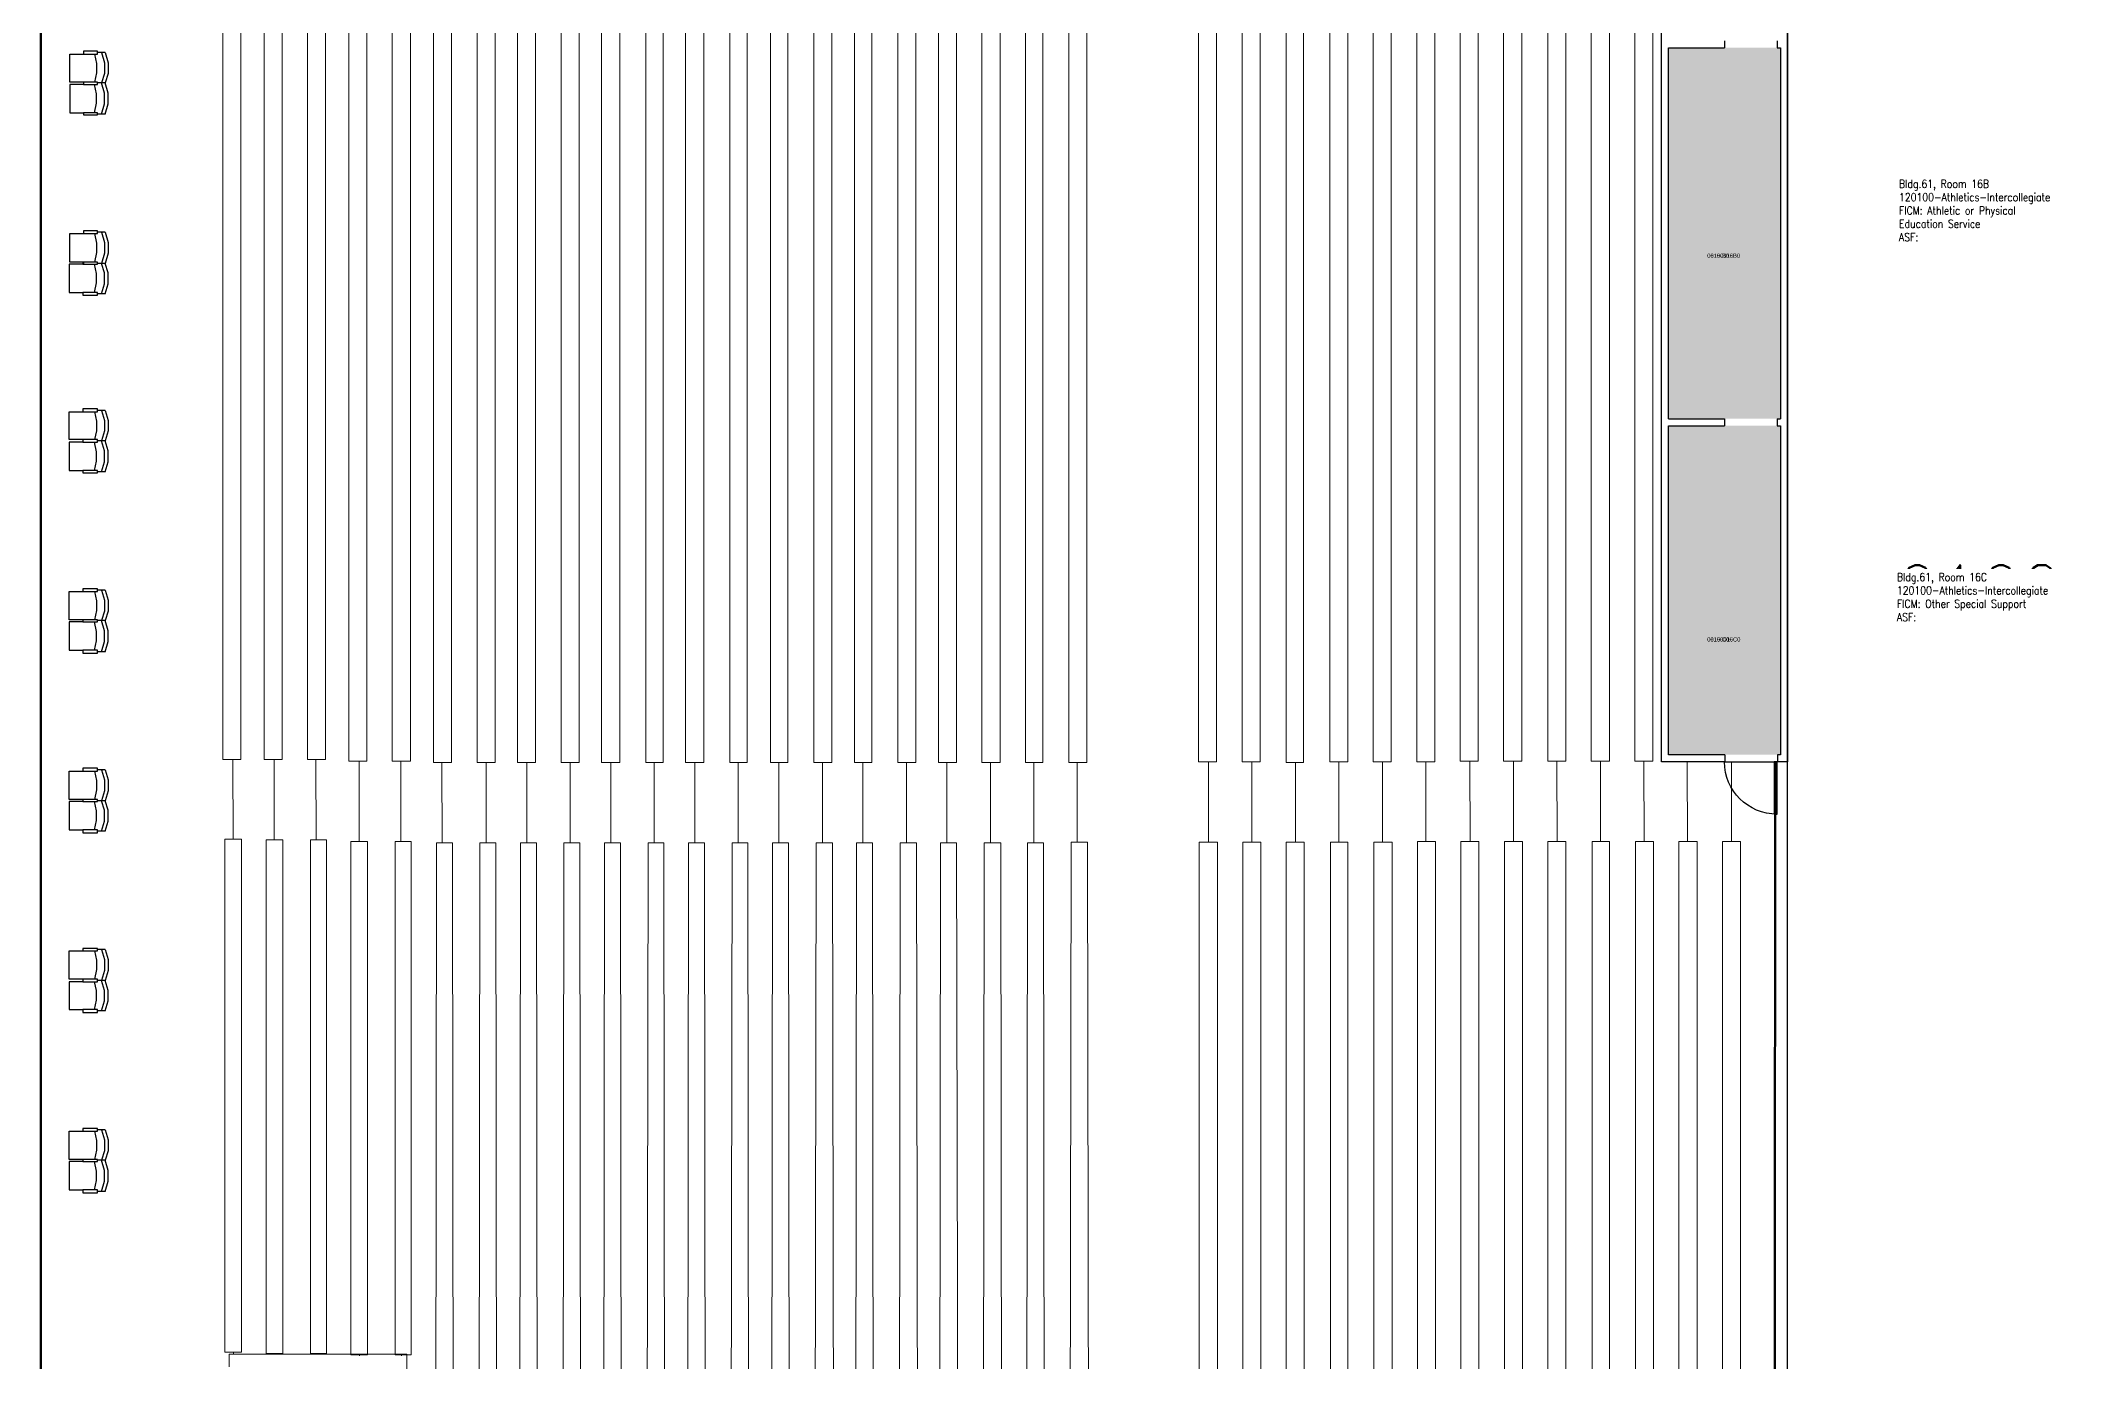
# Model space of a CAD drawing. Header units: inches. Extents: x -8 to 1160, y -269 to 3507.
# Drawn here: x -8 to 1159, y 968 to 1723 of the extents above; entities that cross this region are included whole.
import ezdxf

# ---------------------------------------------------------------- set-up
doc = ezdxf.new("R2010")
doc.units = ezdxf.units.IN
doc.header["$LTSCALE"] = 10
doc.header["$MEASUREMENT"] = 0
for name, color, linetype in [('A-DOOR', 2, 'CONTINUOUS'), ('A-FLOR', 3, 'CONTINUOUS'), ('A-IDEN-RNUM', 7, 'CONTINUOUS'), ('A-IDEN-SNUM', 4, 'CONTINUOUS'), ('A-IDEN-VNUM', 4, 'CONTINUOUS'), ('A-ROOF', 2, 'CONTINUOUS'), ('A-WALL', 5, 'CONTINUOUS'), ('Rooms-Category-Color', 7, 'CONTINUOUS'), ('Rooms-College-Color', 7, 'CONTINUOUS'), ('Rooms-Department-Color', 7, 'CONTINUOUS'), ('Rooms-Division-Color', 7, 'CONTINUOUS'), ('Rooms-Information', 7, 'CONTINUOUS')]:
    doc.layers.add(name, color=color, linetype=linetype)
doc.styles.add('ROOMVNUMBER', font='simplex.shx', dxfattribs={"width": 0.85})

msp = doc.modelspace()

# ---------------------------------------------------------------- hatches: boundary and pattern name
at = {"layer": 'Rooms-Category-Color', "true_color": 0xfbafa2}
msp.add_hatch(color=21, dxfattribs=at).paths.add_polyline_path([(922.5, 1719), (986.5, 1719), (986.5, 1507), (922.5, 1507)])
at = {"layer": 'Rooms-Category-Color', "true_color": 0xe3f498}
msp.add_hatch(color=61, dxfattribs=at).paths.add_polyline_path([(922.5, 1503), (986.5, 1503), (986.5, 1315), (922.5, 1315)])
at = {"layer": 'Rooms-College-Color', "true_color": 0xadadad}
for points in [[(922.5, 1719), (986.5, 1719), (986.5, 1507), (922.5, 1507)], [(922.5, 1503), (986.5, 1503), (986.5, 1315), (922.5, 1315)]]:
    msp.add_hatch(color=253, dxfattribs=at).paths.add_polyline_path(points)
at = {"layer": 'Rooms-Department-Color', "true_color": 0x604aed}
for points in [[(922.5, 1719), (986.5, 1719), (986.5, 1507), (922.5, 1507)], [(922.5, 1503), (986.5, 1503), (986.5, 1315), (922.5, 1315)]]:
    msp.add_hatch(color=173, dxfattribs=at).paths.add_polyline_path(points)
at = {"layer": 'Rooms-Division-Color', "true_color": 0x604aed}
for points in [[(922.5, 1719), (986.5, 1719), (986.5, 1507), (922.5, 1507)], [(922.5, 1503), (986.5, 1503), (986.5, 1315), (922.5, 1315)]]:
    msp.add_hatch(color=173, dxfattribs=at).paths.add_polyline_path(points)

# ---------------------------------------------------------------- linework, layer by layer
at = {"layer": 'A-DOOR'}
for p, q in [((984.5, 1311, -1.7), (982.8, 1311, -1.7)), ((982.8, 1311, -1.7), (982.8, 1281, -1.7)), ((984.5, 1281, -1.7), (984.5, 1311, -1.7)), ((982.8, 1281, -1.7), (984.5, 1281, -1.7))]:
    msp.add_line(p, q, dxfattribs=at)
at = {"layer": 'A-DOOR', "extrusion": (0, 0, -1)}
msp.add_arc((-984.5, 1311, 1.7), 30, 270, 0, dxfattribs=at)
at = {"layer": 'A-FLOR'}
msp.add_line((954.7, 1311, -1.7), (984.7, 1311, -1.7), dxfattribs=at)
at = {"layer": 'A-FLOR', "lineweight": 53}
msp.add_lwpolyline([(-6.7, -2.9), (-7.5, -2.9), (-7.5, 3386.6), (45.4, 3386.6), (45.4, 3315.3), (213.8, 3394.7)], dxfattribs=at)
at = {"layer": 'A-FLOR', "lineweight": 5}
for points in [[(96.4, 1312.2), (106.7, 1312.2), (106.7, 1920.4), (96.4, 1920.4), (96.4, 1312.2)], [(120, 1312.2), (130.3, 1312.2), (130.3, 1920.4), (120, 1920.4), (120, 1312.2)], [(144.8, 1312.2), (155.1, 1312.2), (155.1, 1920.4), (144.8, 1920.4), (144.8, 1312.2)], [(168.4, 1311.4), (178.7, 1311.4), (178.7, 1919.5), (168.4, 1919.5), (168.4, 1311.4)], [(193.2, 1311.4), (203.6, 1311.4), (203.6, 1919.5), (193.2, 1919.5), (193.2, 1311.4)], [(216.8, 1310.6), (227.2, 1310.6), (227.2, 1918.7), (216.8, 1918.7), (216.8, 1310.6)], [(241.7, 1310.6), (252, 1310.6), (252, 1918.7), (241.7, 1918.7), (241.7, 1310.6)], [(264.8, 1310.6), (275.2, 1310.6), (275.2, 1918.7), (264.8, 1918.7), (264.8, 1310.6)], [(289.7, 1310.6), (300, 1310.6), (300, 1918.7), (289.7, 1918.7), (289.7, 1310.6)], [(312.9, 1310.6), (323.2, 1310.6), (323.2, 1918.7), (312.9, 1918.7), (312.9, 1310.6)], [(338.1, 1310.6), (348.1, 1310.6), (348.1, 1918.7), (338.1, 1918.7), (338.1, 1310.6)], [(360.9, 1310.6), (371.2, 1310.6), (371.2, 1918.7), (360.9, 1918.7), (360.9, 1310.6)], [(386.1, 1310.6), (396.1, 1310.6), (396.1, 1918.7), (386.1, 1918.7), (386.1, 1310.6)], [(409.3, 1310.6), (419.3, 1310.6), (419.3, 1918.7), (409.3, 1918.7), (409.3, 1310.6)], [(434.2, 1310.6), (444.5, 1310.6), (444.5, 1918.7), (434.2, 1918.7), (434.2, 1310.6)], [(457.3, 1310.6), (467.3, 1310.6), (467.3, 1918.7), (457.3, 1918.7), (457.3, 1310.6)], [(482.2, 1310.6), (492.5, 1310.6), (492.5, 1918.7), (482.2, 1918.7), (482.2, 1310.6)], [(505.4, 1310.6), (515.7, 1310.6), (515.7, 1918.7), (505.4, 1918.7), (505.4, 1310.6)], [(530.2, 1310.6), (540.6, 1310.6), (540.6, 1918.7), (530.2, 1918.7), (530.2, 1310.6)], [(555, 1310.6), (565, 1310.6), (565, 1919.1), (555, 1919.1), (555, 1310.6)], [(579.9, 1310.6), (590.2, 1310.6), (590.2, 1919.1), (579.9, 1919.1), (579.9, 1310.6)], [(654, 1311), (664.3, 1311), (664.3, 1919.1), (654, 1919.1), (654, 1311)], [(678.8, 1311), (689.2, 1311), (689.2, 1919.1), (678.8, 1919.1), (678.8, 1311)], [(704.1, 1310.6), (714, 1310.6), (714, 1919.1), (704.1, 1919.1), (704.1, 1310.6)], [(728.9, 1311), (739.3, 1311), (739.3, 1919.5), (728.9, 1919.5), (728.9, 1311)], [(753.7, 1311), (764.1, 1311), (764.1, 1919.5), (753.7, 1919.5), (753.7, 1311)], [(778.6, 1311), (788.9, 1311), (788.9, 1919.5), (778.6, 1919.5), (778.6, 1311)], [(803.4, 1311.4), (813.8, 1311.4), (813.8, 1919.5), (803.4, 1919.5), (803.4, 1311.4)], [(828.3, 1311.4), (838.6, 1311.4), (838.6, 1919.5), (828.3, 1919.5), (828.3, 1311.4)], [(853.5, 1311.4), (863.9, 1311.4), (863.9, 1919.5), (853.5, 1919.5), (853.5, 1311.4)], [(878.3, 1311.4), (888.7, 1311.4), (888.7, 1919.5), (878.3, 1919.5), (878.3, 1311.4)], [(903.2, 1311.4), (913.5, 1311.4), (913.5, 1919.5), (903.2, 1919.5), (903.2, 1311.4)], [(97.6, 973.6), (107.1, 973.6), (107.1, 1266.7), (97.6, 1266.7), (97.6, 973.6)], [(121.2, 972.8), (130.7, 972.8), (130.7, 1266.3), (121.2, 1266.3), (121.2, 972.8)], [(146.5, 972.8), (155.6, 972.8), (155.6, 1266.3), (146.5, 1266.3), (146.5, 972.8)], [(169.6, 972), (179.2, 972), (179.2, 1265.5), (169.6, 1265.5), (169.6, 972)], [(194.9, 972), (204, 972), (204, 1265.5), (194.9, 1265.5), (194.9, 972)], [(228, 918.6), (227.6, 1264.6), (218.5, 1264.6), (218.1, 918.6)], [(252.8, 918.6), (252.4, 1264.6), (243.3, 1264.6), (242.9, 918.6)], [(276, 918.6), (275.6, 1264.6), (266.5, 1264.6), (266.1, 918.6)], [(300.9, 918.6), (300.5, 1264.6), (291.3, 1264.6), (290.9, 918.6)], [(324, 918.6), (323.6, 1264.6), (314.5, 1264.6), (314.1, 918.6)], [(348.9, 918.6), (348.5, 1264.6), (339.4, 1264.6), (338.9, 918.6)], [(372.1, 918.6), (371.7, 1264.6), (362.5, 1264.6), (362.1, 918.6)], [(396.9, 918.6), (396.5, 1264.6), (387.4, 1264.6), (387, 918.6)], [(420.1, 918.6), (419.7, 1264.6), (410.6, 1264.6), (410.2, 918.6)], [(445.3, 918.6), (444.9, 1264.6), (435.4, 1264.6), (435, 918.6)], [(468.1, 918.6), (467.7, 1264.6), (458.6, 1264.6), (458.2, 918.6)], [(493.4, 918.6), (492.9, 1264.6), (483.4, 1264.6), (483, 918.6)], [(516.5, 918.6), (515.7, 1264.6), (506.6, 1264.6), (506.2, 918.6)], [(541.4, 918.6), (541, 1264.6), (531.4, 1264.6), (531, 918.6)], [(565.8, 918.6), (565.4, 1264.6), (556.3, 1264.6), (555.9, 918.6)], [(591.1, 918.6), (590.6, 1265.1), (581.1, 1265.1), (580.7, 918.6)], [(654.4, 656.5), (664.7, 656.5), (664.7, 1265.1), (654.4, 1265.1), (654.4, 656.5)], [(679.2, 656.9), (689.6, 656.9), (689.6, 1265.1), (679.2, 1265.1), (679.2, 656.9)], [(704.1, 656.9), (714.4, 656.9), (714.4, 1265.1), (704.1, 1265.1), (704.1, 656.9)], [(729.3, 656.9), (739.3, 656.9), (739.3, 1265.1), (729.3, 1265.1), (729.3, 656.9)], [(754.2, 656.9), (764.5, 656.9), (764.5, 1265.1), (754.2, 1265.1), (754.2, 656.9)], [(779, 656.9), (789.3, 656.9), (789.3, 1265.5), (779, 1265.5), (779, 656.9)], [(803.8, 656.9), (814.2, 656.9), (814.2, 1265.5), (803.8, 1265.5), (803.8, 656.9)], [(828.7, 656.9), (839, 656.9), (839, 1265.5), (828.7, 1265.5), (828.7, 656.9)], [(853.5, 656.9), (863.9, 656.9), (863.9, 1265.5), (853.5, 1265.5), (853.5, 656.9)], [(878.8, 657.3), (888.7, 657.3), (888.7, 1265.5), (878.8, 1265.5), (878.8, 657.3)], [(903.6, 657.3), (913.9, 657.3), (913.9, 1265.5), (903.6, 1265.5), (903.6, 657.3)], [(928.4, 657.3), (938.8, 657.3), (938.8, 1265.5), (928.4, 1265.5), (928.4, 657.3)], [(953.3, 657.3), (963.6, 657.3), (963.6, 1265.5), (953.3, 1265.5), (953.3, 657.3)]]:
    msp.add_lwpolyline(points, dxfattribs=at)
at = {"layer": 'A-FLOR', "lineweight": 25}
for points in [[(16.9, 1699.3), (9, 1699.3), (9, 1715.4), (16.9, 1715.4)], [(16.9, 1715.4), (24.8, 1715.4), (24.8, 1717.1), (16.9, 1717.1), (16.9, 1715.4)], [(23.1, 1715.4), (24.3, 1710.1), (24.3, 1704.7), (23.1, 1699.3)], [(29.3, 1716.3), (24.8, 1716.3)], [(27.2, 1716.3), (28.9, 1710.5), (28.9, 1704.3), (27.2, 1698.9)], [(29.3, 1716.3), (31, 1710.5), (31, 1704.3), (29.3, 1698.9)], [(16.9, 1698.1), (9, 1698.1), (9, 1681.9), (16.9, 1681.9)], [(16.9, 1698.1), (24.8, 1698.1), (24.8, 1699.3), (16.9, 1699.3), (16.9, 1698.1)], [(16.9, 1698.1), (24.8, 1698.1), (24.8, 1699.3), (16.9, 1699.3), (16.9, 1698.1)], [(23.1, 1681.9), (24.3, 1687.3), (24.3, 1692.7), (23.1, 1698.1)], [(29.3, 1698.9), (24.8, 1698.9)], [(29.3, 1698.9), (24.8, 1698.9)], [(27.2, 1681.1), (28.9, 1686.9), (28.9, 1693.1), (27.2, 1698.9)], [(29.3, 1681.1), (31, 1686.9), (31, 1693.1), (29.3, 1698.9)], [(16.9, 1680.7), (24.8, 1680.7), (24.8, 1681.9), (16.9, 1681.9), (16.9, 1680.7)], [(29.3, 1681.1), (24.8, 1681.1)], [(16.9, 1596.6), (9, 1596.6), (9, 1612.8), (16.9, 1612.8)], [(16.9, 1612.8), (24.8, 1612.8), (24.8, 1614.4), (16.9, 1614.4), (16.9, 1612.8)], [(23.1, 1612.8), (24.3, 1607.4), (24.3, 1602), (23.1, 1596.6)], [(29.3, 1613.6), (24.8, 1613.6)], [(27.2, 1613.6), (28.9, 1607.8), (28.9, 1601.6), (27.2, 1595.8)], [(29.3, 1613.6), (31, 1607.8), (31, 1601.6), (29.3, 1595.8)], [(16.5, 1595.4), (8.6, 1595.4), (8.6, 1579.2), (16.5, 1579.2)], [(16.5, 1595.4), (24.8, 1595.4), (24.8, 1596.6), (16.5, 1596.6), (16.5, 1595.4)], [(16.9, 1595.4), (24.8, 1595.4), (24.8, 1596.6), (16.9, 1596.6), (16.9, 1595.4)], [(23.1, 1579.2), (24.3, 1584.6), (24.3, 1590), (23.1, 1595.4)], [(29.3, 1595.8), (24.8, 1595.8)], [(29.3, 1595.8), (24.8, 1595.8)], [(27.2, 1578.4), (28.9, 1584.2), (28.9, 1590.4), (27.2, 1595.8)], [(29.3, 1578.4), (31, 1584.2), (31, 1590.4), (29.3, 1595.8)], [(16.5, 1577.6), (24.8, 1577.6), (24.8, 1579.2), (16.5, 1579.2), (16.5, 1577.6)], [(29.3, 1578.4), (24.8, 1578.4)], [(16.5, 1495.2), (8.6, 1495.2), (8.6, 1510.9), (16.5, 1510.9)], [(16.5, 1510.9), (24.8, 1510.9), (24.8, 1512.6), (16.5, 1512.6), (16.5, 1510.9)], [(23.1, 1510.9), (24.3, 1505.6), (24.3, 1500.2), (23.1, 1495.2)], [(29.3, 1511.8), (24.8, 1511.8)], [(27.2, 1511.8), (28.9, 1506), (28.9, 1500.2), (27.2, 1494.4)], [(29.3, 1511.8), (31, 1506), (31, 1500.2), (29.3, 1494.4)], [(16.5, 1493.6), (8.6, 1493.6), (8.6, 1477.4), (16.5, 1477.4)], [(16.5, 1493.6), (24.8, 1493.6), (24.8, 1495.2), (16.5, 1495.2), (16.5, 1493.6)], [(16.5, 1493.6), (24.8, 1493.6), (24.8, 1495.2), (16.5, 1495.2), (16.5, 1493.6)], [(23.1, 1477.4), (24.3, 1482.8), (24.3, 1488.2), (23.1, 1493.6)], [(29.3, 1494.4), (24.8, 1494.4)], [(29.3, 1494.4), (24.8, 1494.4)], [(27.2, 1476.6), (28.9, 1482.4), (28.9, 1488.6), (27.2, 1494.4)], [(29.3, 1476.6), (31, 1482.4), (31, 1488.6), (29.3, 1494.4)], [(16.5, 1476.2), (24.8, 1476.2), (24.8, 1477.4), (16.5, 1477.4), (16.5, 1476.2)], [(29.3, 1476.6), (24.8, 1476.6)], [(16.5, 1392.1), (8.6, 1392.1), (8.6, 1408.3), (16.5, 1408.3)], [(16.5, 1408.3), (24.8, 1408.3), (24.8, 1409.9), (16.5, 1409.9), (16.5, 1408.3)], [(23.1, 1408.3), (24.3, 1402.9), (24.3, 1397.5), (23.1, 1392.1)], [(29.3, 1409.1), (24.8, 1409.1)], [(27.2, 1409.1), (28.9, 1403.3), (28.9, 1397.1), (27.2, 1391.7)], [(29.3, 1409.1), (31, 1403.3), (31, 1397.1), (29.3, 1391.7)], [(16.5, 1390.9), (8.6, 1390.9), (8.6, 1374.8), (16.5, 1374.8)], [(16.5, 1390.9), (24.8, 1390.9), (24.8, 1392.1), (16.5, 1392.1), (16.5, 1390.9)], [(16.5, 1390.9), (24.8, 1390.9), (24.8, 1392.1), (16.5, 1392.1), (16.5, 1390.9)], [(23.1, 1374.8), (24.3, 1380.1), (24.3, 1385.5), (23.1, 1390.9)], [(29.3, 1391.7), (24.8, 1391.7)], [(29.3, 1391.7), (24.8, 1391.7)], [(27.2, 1373.9), (28.9, 1379.7), (28.9, 1385.9), (27.2, 1391.7)], [(29.3, 1373.9), (31, 1379.7), (31, 1385.9), (29.3, 1391.7)], [(16.5, 1373.1), (24.8, 1373.1), (24.8, 1374.8), (16.5, 1374.8), (16.5, 1373.1)], [(29.3, 1373.9), (24.8, 1373.9)], [(16.5, 1305.6), (24.8, 1305.6), (24.8, 1307.3), (16.5, 1307.3), (16.5, 1305.6)], [(29.3, 1306.4), (24.8, 1306.4)], [(27.2, 1306.4), (28.9, 1300.7), (28.9, 1294.4), (27.2, 1288.6)], [(29.3, 1306.4), (31, 1300.7), (31, 1294.4), (29.3, 1288.6)], [(16.5, 1289.5), (8.6, 1289.5), (8.6, 1305.6), (16.5, 1305.6)], [(23.1, 1305.6), (24.3, 1300.2), (24.3, 1294.9), (23.1, 1289.5)], [(16.5, 1288.2), (8.6, 1288.2), (8.6, 1272.1), (16.5, 1272.1)], [(16.5, 1288.2), (24.8, 1288.2), (24.8, 1289.5), (16.5, 1289.5), (16.5, 1288.2)], [(16.5, 1288.2), (24.8, 1288.2), (24.8, 1289.5), (16.5, 1289.5), (16.5, 1288.2)], [(23.1, 1272.1), (24.3, 1277.5), (24.3, 1282.9), (23.1, 1288.2)], [(29.3, 1288.6), (24.8, 1288.6)], [(29.3, 1288.6), (24.8, 1288.6)], [(27.2, 1271.3), (28.9, 1277.1), (28.9, 1283.3), (27.2, 1288.6)], [(29.3, 1271.3), (31, 1277.1), (31, 1283.3), (29.3, 1288.6)], [(16.5, 1270.4), (24.8, 1270.4), (24.8, 1272.1), (16.5, 1272.1), (16.5, 1270.4)], [(29.3, 1271.3), (24.8, 1271.3)], [(16.5, 1186.8), (8.6, 1186.8), (8.6, 1203), (16.5, 1203)], [(16.5, 1203), (24.8, 1203), (24.8, 1204.2), (16.5, 1204.2), (16.5, 1203)], [(23.1, 1203), (24.3, 1197.6), (24.3, 1192.2), (23.1, 1186.8)], [(29.3, 1203.8), (24.8, 1203.8)], [(27.2, 1203.8), (28.9, 1198), (28.9, 1191.8), (27.2, 1186)], [(29.3, 1203.8), (31, 1198), (31, 1191.8), (29.3, 1186)], [(16.5, 1185.2), (8.6, 1185.2), (8.6, 1169.4), (16.5, 1169.4)], [(16.5, 1185.2), (24.8, 1185.2), (24.8, 1186.8), (16.5, 1186.8), (16.5, 1185.2)], [(16.5, 1185.2), (24.8, 1185.2), (24.8, 1186.8), (16.5, 1186.8), (16.5, 1185.2)], [(23.1, 1169.4), (24.3, 1174.8), (24.3, 1180.2), (23.1, 1185.2)], [(29.3, 1186), (24.8, 1186)], [(29.3, 1186), (24.8, 1186)], [(27.2, 1168.6), (28.9, 1174.4), (28.9, 1180.2), (27.2, 1186)], [(29.3, 1168.6), (31, 1174.4), (31, 1180.2), (29.3, 1186)], [(16.5, 1167.8), (24.8, 1167.8), (24.8, 1169.4), (16.5, 1169.4), (16.5, 1167.8)], [(29.3, 1168.6), (24.8, 1168.6)], [(16.5, 1083.7), (8.6, 1083.7), (8.6, 1099.9), (16.5, 1099.9)], [(16.5, 1099.9), (24.8, 1099.9), (24.8, 1101.5), (16.5, 1101.5), (16.5, 1099.9)], [(23.1, 1099.9), (24.3, 1094.5), (24.3, 1089.1), (23.1, 1083.7)], [(29.3, 1100.7), (24.8, 1100.7)], [(27.2, 1100.7), (28.9, 1094.9), (28.9, 1088.7), (27.2, 1083.3)], [(29.3, 1100.7), (31, 1094.9), (31, 1088.7), (29.3, 1083.3)], [(16.5, 1082.5), (8.6, 1082.5), (8.6, 1066.3), (16.5, 1066.3)], [(16.5, 1082.5), (24.8, 1082.5), (24.8, 1083.7), (16.5, 1083.7), (16.5, 1082.5)], [(16.5, 1082.5), (24.8, 1082.5), (24.8, 1083.7), (16.5, 1083.7), (16.5, 1082.5)], [(23.1, 1066.3), (24.3, 1071.7), (24.3, 1077.1), (23.1, 1082.5)], [(29.3, 1083.3), (24.8, 1083.3)], [(29.3, 1083.3), (24.8, 1083.3)], [(27.2, 1065.5), (28.9, 1071.3), (28.9, 1077.5), (27.2, 1083.3)], [(29.3, 1065.5), (31, 1071.3), (31, 1077.5), (29.3, 1083.3)], [(16.5, 1064.7), (24.8, 1064.7), (24.8, 1066.3), (16.5, 1066.3), (16.5, 1064.7)], [(29.3, 1065.5), (24.8, 1065.5)]]:
    msp.add_lwpolyline(points, dxfattribs=at)
at = {"layer": 'A-FLOR', "lineweight": 53, "elevation": -1.7}
msp.add_lwpolyline([(983.5, 1311), (982.7, 7.8), (662.2, 8), (662.2, -4), (52.9, -3.7)], dxfattribs=at)
at = {"layer": 'A-FLOR', "lineweight": 9}
for points in [[(102.3, 1266.7), (102.2, 1312.2)], [(125.8, 1266.3), (125.7, 1312.2)], [(149.6, 1312.2), (149.7, 1266.3)], [(174.3, 1265.5), (174.3, 1311.4)], [(198.1, 1311.4), (198.1, 1265.5)], [(102.6, 972.4), (102.6, 973.6)], [(126.2, 972.4), (126.2, 972.8)], [(150.2, 972.8), (150.2, 972.4)], [(174.6, 971.5), (174.6, 972)], [(198.6, 972), (198.6, 971.5)]]:
    msp.add_lwpolyline(points, dxfattribs=at)
at = {"layer": 'A-FLOR', "lineweight": 9, "elevation": -1.7}
for points in [[(221.6, 1310.6), (221.7, 1264.6)], [(246.9, 1310.6), (247, 1264.6)], [(270.1, 1310.6), (270.1, 1264.6)], [(294.9, 1310.6), (295, 1264.6)], [(318.1, 1310.6), (318.2, 1264.6)], [(342.9, 1310.6), (343, 1264.6)], [(366.1, 1310.6), (366.2, 1264.6)], [(390.9, 1310.6), (391, 1264.6)], [(414.1, 1310.6), (414.2, 1264.6)], [(439, 1310.6), (439, 1264.6)], [(462.1, 1310.6), (462.2, 1264.6)], [(487, 1310.6), (487.1, 1264.6)], [(510.2, 1310.6), (510.2, 1264.6)], [(535, 1310.6), (535.1, 1264.6)], [(559.8, 1310.6), (559.9, 1264.6)], [(584.7, 1310.6), (584.7, 1265.1)], [(659.6, 1311), (659.7, 1265.1)], [(684.4, 1311), (684.5, 1265.1)], [(709.3, 1310.6), (709.4, 1265.1)], [(734.1, 1311), (734.2, 1265.1)], [(759, 1311), (759, 1265.1)], [(783.8, 1311), (783.9, 1265.5)], [(809, 1311.4), (809.1, 1265.5)], [(833.9, 1311.4), (834, 1265.5)], [(858.7, 1311.4), (858.8, 1265.5)], [(883.6, 1311.4), (883.6, 1265.5)], [(908.4, 1311.4), (908.5, 1265.5)], [(933.2, 1311), (933.3, 1265.5)], [(958.5, 1311), (958.5, 1265.5)]]:
    msp.add_lwpolyline(points, dxfattribs=at)
at = {"layer": 'A-ROOF'}
msp.add_line((990.5, 0), (990.5, 3246), dxfattribs=at)
at = {"layer": 'A-WALL'}
for p, q in [((922.5, 1719, -1.7), (954.5, 1719, -1.7)), ((954.5, 1723, -1.7), (954.5, 1719, -1.7)), ((984.5, 1723, -1.7), (984.5, 1719, -1.7)), ((984.5, 1719, -1.7), (986.5, 1719, -1.7)), ((922.5, 1507, -1.7), (954.5, 1507, -1.7)), ((954.5, 1507, -1.7), (954.5, 1503, -1.7)), ((984.5, 1507, -1.7), (984.5, 1503, -1.7)), ((984.5, 1507, -1.7), (986.5, 1507, -1.7)), ((922.5, 1503, -1.7), (954.5, 1503, -1.7)), ((984.5, 1503, -1.7), (986.5, 1503, -1.7)), ((954.7, 1315, -1.7), (954.7, 1311, -1.7)), ((984.7, 1315, -1.7), (984.7, 1311, -1.7))]:
    msp.add_line(p, q, dxfattribs=at)
at = {"layer": 'A-WALL', "elevation": -1.7}
for points in [[(954.7, 1311), (918.5, 1311), (918.5, 1935), (954.5, 1935)], [(984.5, 1935), (990.5, 1935), (990.5, 1311), (984.7, 1311)], [(922.5, 1507), (922.5, 1719)], [(986.5, 1719), (986.5, 1507)], [(954.7, 1315), (922.5, 1315), (922.5, 1503)], [(986.5, 1503), (986.5, 1315), (984.7, 1315)]]:
    msp.add_lwpolyline(points, dxfattribs=at)
at = {"layer": 'A-WALL', "lineweight": 5}
msp.add_lwpolyline([(100.1, 864.3), (201.5, 864.3), (201.5, 972.4), (100.1, 972.4), (100.1, 965.3)], dxfattribs=at)

# ---------------------------------------------------------------- texts
at = {"layer": 'A-IDEN-RNUM'}
for s, p in [('0016-B0', (944.6, 1599, -3.4)), ('0016-C0', (944.6, 1379.7, -3.4))]:
    msp.add_text(s, height=2.4, dxfattribs=at).set_placement(p)
at = {"layer": 'A-IDEN-SNUM'}
for s, p in [('06100016B0', (944.6, 1599, -3.4)), ('06100016C0', (944.6, 1379.7, -3.4))]:
    msp.add_text(s, height=2.4, dxfattribs=at).set_placement(p)
at = {"layer": 'A-IDEN-VNUM', "style": 'ROOMVNUMBER', "width": 0.85}
for s, p in [('016B', (1054.2, 1608.5, -1.7)), ('016C', (1053, 1391.4, -1.7))]:
    msp.add_text(s, height=32, dxfattribs=at).set_placement(p)

# ---------------------------------------------------------------- next in the draw order: texts
at = {"layer": 'Rooms-Information', "width": 102.4, "attachment_point": 7, "style": 'ROOMVNUMBER', "bg_fill": 3, "box_fill_scale": 1.5, "bg_fill_color": 256, "bg_fill_true_color": 13158600, "bg_fill_transparency": 0}
for s, insert, char_height in [('Bldg.61, Room 16B^M^J120100-Athletics-Intercollegiate^M^JFICM: Athletic or Physical Education Service^M^JASF: ', (1054.2, 1608.5, -1.7), 4.5714), ('Bldg.61, Room 16C^M^J120100-Athletics-Intercollegiate^M^JFICM: Other Special Support^M^JASF: ', (1053, 1391.4, -1.7), 4.571)]:
    msp.add_mtext(s, dxfattribs=dict(at, insert=insert, char_height=char_height))

doc.saveas('drawing.dxf')
